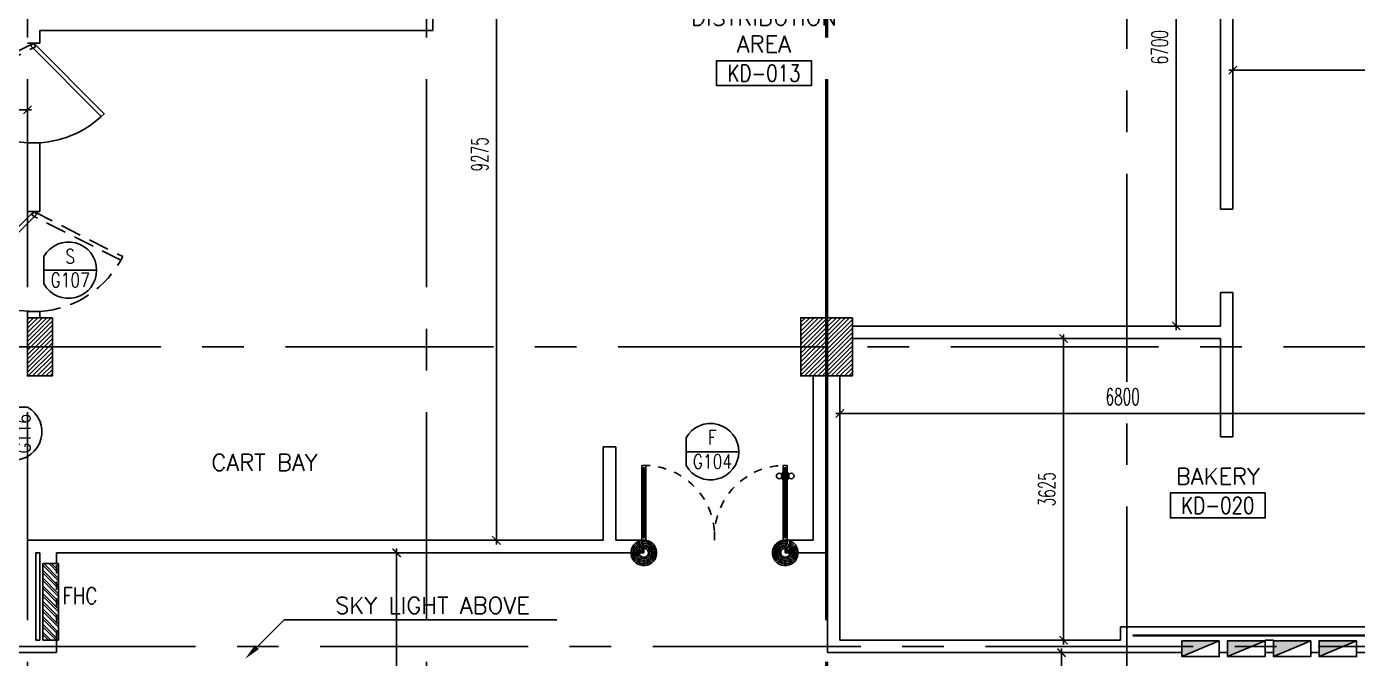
# Model space of a CAD drawing. Extents: x 417866.9 to 417960.2, y 43448 to 43538.2.
# Drawn here: x 417905.91 to 417921.91, y 43507.55 to 43515.14 of the extents above; entities that cross this region are included whole.
import ezdxf
from ezdxf.enums import TextEntityAlignment as Align

# ---------------------------------------------------------------- set-up
doc = ezdxf.new("R2010")
doc.units = 0
doc.header["$MEASUREMENT"] = 0
doc.header["$PDMODE"] = 3
doc.header["$PDSIZE"] = 0.1
doc.linetypes.add('CENTERX2', pattern=[4, 2.5, -0.5, 0.5, -0.5])
doc.linetypes.add('HIDDEN', pattern=[0.375, 0.25, -0.125])
doc.layers.get('0').update_dxf_attribs({"linetype": 'CONTINUOUS'})
doc.layers.get('DEFPOINTS').update_dxf_attribs({"linetype": 'CONTINUOUS'})
for name, color, linetype in [('AXES', 11, 'CENTERX2'), ('COL', 2, 'CONTINUOUS'), ('DIM', 4, 'CONTINUOUS'), ('DOOR', 4, 'CONTINUOUS'), ('DOOR-CR', 2, 'CONTINUOUS'), ('DOOR-NO', 3, 'CONTINUOUS'), ('E-PANELBX', 3, 'CONTINUOUS'), ('EJ', 8, 'CONTINUOUS'), ('FHC', 2, 'CONTINUOUS'), ('HAT', 8, 'CONTINUOUS'), ('RM-BOX', 2, 'CONTINUOUS'), ('RM-IND', 5, 'CONTINUOUS'), ('RM-NAME', 2, 'CONTINUOUS'), ('RM-NO', 2, 'CONTINUOUS'), ('WALL', 2, 'CONTINUOUS')]:
    doc.layers.add(name, color=color, linetype=linetype)
doc.layers.get('EJ').off()
doc.styles.add('ROMANS', font='ROMANS.shx', dxfattribs={"width": 0.6})
doc.dimstyles.new('STANDARD in', dxfattribs={"dimtxt": 0.2, "dimasz": 0.1, "dimexe": 0.07, "dimexo": 0.05, "dimgap": 0.1, "dimtad": 1, "dimdec": 0, "dimlfac": 1000, "dimzin": 0, "dimdsep": 46, "dimtxsty": 'ROMANS', "dimblk": 'ARCHTICK', "dimcen": 0.05, "dimdle": 0.05, "dimclrd": 4, "dimclre": 4, "dimclrt": 2, "dimadec": 0, "dimazin": 0, "dimtfac": 1, "dimtdec": 0, "dimtmove": 2, "dimatfit": 3, "dimfxl": 0, "dimtolj": 1, "dimtzin": 0, "dimarcsym": 0})

# ---------------------------------------------------------------- blocks, each defined once
blk = doc.blocks.new('A$C272A55A0')
at = {"layer": 'DOOR', "color": 0, "linetype": 'ByBlock'}
for p, q in [((0, 900), (0, 1050)), ((50, 1050), (0, 1050)), ((50, 950), (50, 1050)), ((1750, 950), (1750, 1050)), ((1750, 1050), (1800, 1050)), ((1800, 1050), (1800, 900)), ((0, 900), (25, 900)), ((25, 950), (50, 950)), ((25, 900), (25, 950)), ((75, 900), (25, 900)), ((25, 850), (25, 900)), ((42, 850), (25, 850)), ((58, 870), (42, 870)), ((42, 870), (42, 850)), ((58, 850), (58, 870)), ((75, 850), (58, 850)), ((75, 900), (75, 850)), ((1725, 900), (1775, 900)), ((1725, 900), (1725, 850)), ((1725, 850), (1742, 850)), ((1742, 870), (1758, 870)), ((1742, 850), (1742, 870)), ((1775, 950), (1750, 950)), ((1758, 870), (1758, 850)), ((1758, 850), (1775, 850)), ((1775, 900), (1775, 950)), ((1800, 900), (1775, 900)), ((1775, 850), (1775, 900)), ((1718, 160), (1709, 160)), ((1709, 95), (1709, 160)), ((1725, 173), (1718, 173)), ((1718, 173), (1718, 83)), ((1718, 95), (1718, 160)), ((1775, 173), (1782, 173)), ((1782, 173), (1782, 83)), ((1782, 160), (1791, 160)), ((1782, 95), (1782, 160)), ((1791, 95), (1791, 160)), ((25, 50), (42, 50)), ((25, 50), (25, 0)), ((25, 0), (75, 0)), ((75, 0), (25, 0)), ((42, 50), (42, 30)), ((42, 30), (58, 30)), ((58, 50), (75, 50)), ((58, 50), (58, 30)), ((75, 50), (75, 0)), ((1718, 95), (1709, 95)), ((1725, 83), (1718, 83)), ((1742, 50), (1725, 50)), ((1725, 50), (1725, 0)), ((1775, 0), (1725, 0)), ((1725, 0), (1775, 0)), ((1742, 50), (1742, 30)), ((1758, 30), (1742, 30)), ((1775, 50), (1758, 50)), ((1758, 50), (1758, 30)), ((1775, 83), (1782, 83)), ((1775, 50), (1775, 0)), ((1782, 95), (1791, 95))]:
    blk.add_line(p, q, dxfattribs=at)
at = {"layer": 'DOOR', "color": 9, "linetype": 'ByBlock'}
for p, q in [((50, 1050), (0, 1010)), ((50, 1050), (0, 937)), ((50, 1050), (37, 950)), ((1750, 1050), (1800, 1010)), ((1750, 1050), (1800, 937)), ((1750, 1050), (1763, 950))]:
    blk.add_line(p, q, dxfattribs=at)
at = {"layer": 'DOOR', "linetype": 'ByBlock'}
for p, q in [((25, 850), (25, 50)), ((42, 850), (42, 50)), ((58, 850), (58, 50)), ((75, 50), (75, 850)), ((1725, 50), (1725, 850)), ((1742, 850), (1742, 50)), ((1758, 850), (1758, 50)), ((1775, 850), (1775, 50))]:
    blk.add_line(p, q, dxfattribs=at)
at = {"layer": 'DOOR', "color": 0, "linetype": 'ByBlock'}
for centre in [(1676, 128), (1824, 128)]:
    blk.add_circle(centre, 32.4, dxfattribs=at)
at = {"layer": 'DOOR', "color": 9, "linetype": 'ByBlock'}
for centre, radius, start, end in [((50, 1050), 54.4, 203.2074, 270), ((50, 1050), 74.4, 227.7764, 270), ((50, 1050), 94.4, 238.0182, 270), ((50, 1050), 34.4, 180, 270), ((50, 1050), 14.4, 180, 270), ((1750, 1050), 14.4, 270, 0), ((1750, 1050), 34.4, 270, 0), ((1750, 1050), 54.4, 270, 336.7926), ((1750, 1050), 74.4, 270, 312.2236), ((1750, 1050), 94.4, 270, 301.9818), ((50, 1050), 114, 244.0838, 257.3774), ((50, 1050), 134, 248.1598, 259.28), ((50, 1050), 154, 251.1053, 256.2858), ((1750, 1050), 114, 282.6226, 295.9162), ((1750, 1050), 134, 280.72, 291.8402), ((1750, 1050), 154, 283.7142, 288.8947)]:
    blk.add_arc(centre, radius, start, end, dxfattribs=at)
at = {"layer": 'DOOR', "linetype": 'HIDDEN', "ltscale": 0.5}
for centre, start, end in [((50, 851), 268.3174, 3.2965), ((1750, 851), 176.7035, 271.6826)]:
    blk.add_arc(centre, 851, start, end, dxfattribs=at)
at = {"layer": 'WALL', "linetype": 'ByBlock'}
blk.add_line((1800, 900), (1800, 1050), dxfattribs=at)
blk = doc.blocks.new('DD1')
at = {"layer": 'DOOR-CR'}
blk.add_line((-316, 0), (316, 0), dxfattribs=at)
blk.add_lwpolyline([(-316, -166, 3.820224), (-316, 166)], format="xyb", close=True, dxfattribs=at)
at = {"layer": 'DOOR-NO', "color": 255, "style": 'ROMANS'}
for tag, width, p in [('G', 0.8, (-22, 156)), ('0000', 0.7, (-22, -136))]:
    blk.add_attdef(tag, text='', height=196, dxfattribs=dict(at, width=width)).set_placement(p, align=Align.MIDDLE)
blk = doc.blocks.new('RM1')
at = {"layer": 'RM-BOX'}
blk.add_lwpolyline([(570, -200), (-570, -200), (-570, -500), (570, -500)], close=True, dxfattribs=at)
at = {"layer": 'RM-NAME', "style": 'ROMANS'}
for tag, p in [('ROOMNAME1', (0, 324)), ('ROOMNAME2', (0, 0))]:
    blk.add_attdef(tag, text='', height=200, dxfattribs=at).set_placement(p, align=Align.MIDDLE)
at = {"layer": 'RM-NO', "style": 'ROMANS', "width": 0.8}
blk.add_attdef('ROOMNO', text='', height=200, dxfattribs=at).set_placement((0, -350), align=Align.MIDDLE)
blk = doc.blocks.new('C11')
at = {"layer": 'HAT'}
h = blk.add_hatch(dxfattribs=at)
h.set_pattern_fill('ANSI31', color=256, scale=300, style=0)
h.set_pattern_definition([(45, (-383765.23, -62181), (-26.5165043, 26.5165043), [])])
h.paths.add_polyline_path([(-20, 350), (-20, 700), (-320, 700), (-320, 350)])
h.paths.add_polyline_path([(-320, 0), (-20, 0), (-20, 350), (-320, 350)])
h = blk.add_hatch(dxfattribs=at)
h.set_pattern_fill('ANSI31', color=256, scale=300, style=0)
h.set_pattern_definition([(45, (-383445.23, -62181), (-26.5165043, 26.5165043), [])])
h.paths.add_polyline_path([(300, 350), (300, 700), (0, 700), (0, 350)])
h.paths.add_polyline_path([(0, 0), (300, 0), (300, 350), (0, 350)])
at = {"layer": 'COL'}
for points in [[(-20, 700), (-20, 0), (-320, 0), (-320, 700)], [(300, 700), (300, 0), (0, 0), (0, 700)]]:
    blk.add_lwpolyline(points, close=True, dxfattribs=at)
blk = doc.blocks.new('E-PBX')
at = {"layer": 'E-PANELBX'}
h = blk.add_hatch(color=256, dxfattribs=at)
h.paths.add_polyline_path([(34, 190), (-225, 190), (34, 81)])
h.paths.add_polyline_path([(225, 190), (34, 190), (34, 81), (225, 0)])
blk.add_line((225, 0), (-225, 190), dxfattribs=at)
blk.add_lwpolyline([(-225, 190), (225, 190), (225, 0), (-225, 0)], close=True, dxfattribs=at)
blk = doc.blocks.new('_ARCHTICK')
at = {"color": 0, "linetype": 'ByBlock', "const_width": 0.15}
blk.add_lwpolyline([(-0.5, -0.5), (0.5, 0.5)], dxfattribs=at)
blk = doc.blocks.new('*D184')
at = {"layer": 'DEFPOINTS', "color": 0}
for p in [(417919.101, 43518.244), (417919.101, 43511.544), (417919.732, 43511.544)]:
    blk.add_point(p, dxfattribs=at)
at = {"layer": 'DIM', "color": 4, "lineweight": -2}
for p, q in [((417919.732, 43518.294), (417919.732, 43511.494)), ((417919.151, 43518.244), (417919.802, 43518.244)), ((417919.151, 43511.544), (417919.802, 43511.544))]:
    blk.add_line(p, q, dxfattribs=at)
at = {"layer": 'DIM', "color": 4, "lineweight": -2, "xscale": 0.1, "yscale": 0.1, "zscale": 0.1}
for p, rotation in [((417919.732, 43518.244), 90), ((417919.732, 43511.544), 270)]:
    blk.add_blockref('_ARCHTICK', p, dxfattribs=dict(at, rotation=rotation))
at = {"layer": 'DIM', "color": 2, "insert": (417919.532, 43514.894), "char_height": 0.2, "attachment_point": 5, "rotation": 90, "style": 'ROMANS'}
blk.add_mtext('\\A1;6700', dxfattribs=at)
blk = doc.blocks.new('*D303')
at = {"layer": 'DEFPOINTS', "color": 0}
for p in [(417911.916, 43518.244), (417911.556, 43508.969), (417912.399, 43508.969)]:
    blk.add_point(p, dxfattribs=at)
at = {"layer": 'DIM', "color": 4, "lineweight": -2}
for p, q in [((417911.556, 43518.294), (417911.556, 43508.919)), ((417911.866, 43518.244), (417911.486, 43518.244)), ((417912.349, 43508.969), (417911.486, 43508.969))]:
    blk.add_line(p, q, dxfattribs=at)
at = {"layer": 'DIM', "color": 4, "lineweight": -2, "xscale": 0.1, "yscale": 0.1, "zscale": 0.1}
for p, rotation in [((417911.556, 43518.244), 90), ((417911.556, 43508.969), 270)]:
    blk.add_blockref('_ARCHTICK', p, dxfattribs=dict(at, rotation=rotation))
at = {"layer": 'DIM', "color": 2, "insert": (417911.356, 43513.607), "char_height": 0.2, "attachment_point": 5, "rotation": 90, "style": 'ROMANS'}
blk.add_mtext('\\A1;9275', dxfattribs=at)
blk = doc.blocks.new('*D629')
at = {"layer": 'DEFPOINTS', "color": 0}
for p in [(417931.687, 43514.62), (417931.687, 43514.365), (417920.412, 43514.134)]:
    blk.add_point(p, dxfattribs=at)
at = {"layer": 'DIM', "color": 4, "lineweight": -2}
for p, q in [((417920.362, 43514.62), (417931.737, 43514.62)), ((417920.412, 43514.184), (417920.412, 43514.69)), ((417931.687, 43514.415), (417931.687, 43514.69))]:
    blk.add_line(p, q, dxfattribs=at)
at = {"layer": 'DIM', "color": 4, "lineweight": -2, "xscale": 0.1, "yscale": 0.1, "zscale": 0.1, "rotation": 180}
blk.add_blockref('_ARCHTICK', (417920.412, 43514.62), dxfattribs=at)
at = {"layer": 'DIM', "color": 4, "lineweight": -2, "xscale": 0.1, "yscale": 0.1, "zscale": 0.1}
blk.add_blockref('_ARCHTICK', (417931.687, 43514.62), dxfattribs=at)
at = {"layer": 'DIM', "color": 2, "insert": (417926.049, 43514.82), "char_height": 0.2, "attachment_point": 5, "style": 'ROMANS'}
blk.add_mtext('\\A1;11275', dxfattribs=at)
blk = doc.blocks.new('*D344')
at = {"layer": 'DEFPOINTS', "color": 0}
for p in [(417915.687, 43510.748), (417922.487, 43510.748), (417915.687, 43510.494)]:
    blk.add_point(p, dxfattribs=at)
at = {"layer": 'DIM', "color": 4, "lineweight": -2}
for p, q in [((417915.687, 43510.698), (417915.687, 43510.424)), ((417922.487, 43510.698), (417922.487, 43510.424)), ((417922.537, 43510.494), (417915.637, 43510.494))]:
    blk.add_line(p, q, dxfattribs=at)
at = {"layer": 'DIM', "color": 4, "lineweight": -2, "xscale": 0.1, "yscale": 0.1, "zscale": 0.1, "rotation": 180}
blk.add_blockref('_ARCHTICK', (417915.687, 43510.494), dxfattribs=at)
at = {"layer": 'DIM', "color": 4, "lineweight": -2, "xscale": 0.1, "yscale": 0.1, "zscale": 0.1}
blk.add_blockref('_ARCHTICK', (417922.487, 43510.494), dxfattribs=at)
at = {"layer": 'DIM', "color": 2, "insert": (417919.087, 43510.694), "char_height": 0.2, "attachment_point": 5, "style": 'ROMANS'}
blk.add_mtext('\\A1;6800', dxfattribs=at)
blk = doc.blocks.new('*D622')
at = {"layer": 'DEFPOINTS', "color": 0}
for p in [(417918.206, 43511.394), (417918.206, 43507.769), (417918.376, 43507.769)]:
    blk.add_point(p, dxfattribs=at)
at = {"layer": 'DIM', "color": 4, "lineweight": -2}
for p, q in [((417918.376, 43511.444), (417918.376, 43507.719)), ((417918.256, 43511.394), (417918.446, 43511.394)), ((417918.256, 43507.769), (417918.446, 43507.769))]:
    blk.add_line(p, q, dxfattribs=at)
at = {"layer": 'DIM', "color": 4, "lineweight": -2, "xscale": 0.1, "yscale": 0.1, "zscale": 0.1}
for p, rotation in [((417918.376, 43511.394), 90), ((417918.376, 43507.769), 270)]:
    blk.add_blockref('_ARCHTICK', p, dxfattribs=dict(at, rotation=rotation))
at = {"layer": 'DIM', "color": 2, "insert": (417918.176, 43509.582), "char_height": 0.2, "attachment_point": 5, "rotation": 90, "style": 'ROMANS'}
blk.add_mtext('\\A1;3625', dxfattribs=at)
blk = doc.blocks.new('*D348')
at = {"layer": 'DEFPOINTS', "color": 0}
for p in [(417905.917, 43514.142), (417892.697, 43513.645), (417905.917, 43513.436)]:
    blk.add_point(p, dxfattribs=at)
at = {"layer": 'DIM', "color": 4, "lineweight": -2}
for p, q in [((417892.647, 43514.142), (417905.967, 43514.142)), ((417892.697, 43513.695), (417892.697, 43514.212)), ((417905.917, 43513.486), (417905.917, 43514.212))]:
    blk.add_line(p, q, dxfattribs=at)
at = {"layer": 'DIM', "color": 4, "lineweight": -2, "xscale": 0.1, "yscale": 0.1, "zscale": 0.1, "rotation": 180}
blk.add_blockref('_ARCHTICK', (417892.697, 43514.142), dxfattribs=at)
at = {"layer": 'DIM', "color": 4, "lineweight": -2, "xscale": 0.1, "yscale": 0.1, "zscale": 0.1}
blk.add_blockref('_ARCHTICK', (417905.917, 43514.142), dxfattribs=at)
at = {"layer": 'DIM', "color": 2, "insert": (417899.307, 43514.342), "char_height": 0.2, "attachment_point": 5, "style": 'ROMANS'}
blk.add_mtext('\\A1;13220', dxfattribs=at)
blk = doc.blocks.new('*D617')
at = {"layer": 'DEFPOINTS', "color": 0}
for p in [(417910.106, 43508.819), (417910.23, 43504.344), (417910.356, 43504.344)]:
    blk.add_point(p, dxfattribs=at)
at = {"layer": 'DIM', "color": 4, "lineweight": -2}
for p, q in [((417910.356, 43508.869), (417910.356, 43504.294)), ((417910.156, 43508.819), (417910.426, 43508.819)), ((417910.28, 43504.344), (417910.426, 43504.344))]:
    blk.add_line(p, q, dxfattribs=at)
at = {"layer": 'DIM', "color": 4, "lineweight": -2, "xscale": 0.1, "yscale": 0.1, "zscale": 0.1}
for p, rotation in [((417910.356, 43508.819), 90), ((417910.356, 43504.344), 270)]:
    blk.add_blockref('_ARCHTICK', p, dxfattribs=dict(at, rotation=rotation))
at = {"layer": 'DIM', "color": 2, "insert": (417910.156, 43506.582), "char_height": 0.2, "attachment_point": 5, "rotation": 90, "style": 'ROMANS'}
blk.add_mtext('\\A1;4475', dxfattribs=at)
blk = doc.blocks.new('*D621')
at = {"layer": 'DEFPOINTS', "color": 0}
for p in [(417917.867, 43507.619), (417918.351, 43507.619), (417917.867, 43505.369)]:
    blk.add_point(p, dxfattribs=at)
at = {"layer": 'DIM', "color": 4, "lineweight": -2}
for p, q in [((417917.917, 43507.619), (417918.421, 43507.619)), ((417918.351, 43505.319), (417918.351, 43507.669)), ((417917.917, 43505.369), (417918.421, 43505.369))]:
    blk.add_line(p, q, dxfattribs=at)
at = {"layer": 'DIM', "color": 4, "lineweight": -2, "xscale": 0.1, "yscale": 0.1, "zscale": 0.1}
for p, rotation in [((417918.351, 43507.619), 90), ((417918.351, 43505.369), 270)]:
    blk.add_blockref('_ARCHTICK', p, dxfattribs=dict(at, rotation=rotation))
at = {"layer": 'DIM', "color": 2, "insert": (417918.151, 43506.494), "char_height": 0.2, "attachment_point": 5, "rotation": 90, "style": 'ROMANS'}
blk.add_mtext('\\A1;2250', dxfattribs=at)

msp = doc.modelspace()

# ---------------------------------------------------------------- hatches: boundary and pattern name
at = {"layer": 'FHC', "linetype": 'ByBlock', "ltscale": 0.3}
h = msp.add_hatch(dxfattribs=at)
h.set_pattern_fill('ANSI32', color=11, scale=175, angle=90, style=0)
h.set_pattern_definition([(135, (417937.34262, 43275.572956), (-0.046403882, -0.046403882), []), (135, (417937.34262, 43275.60389), (-0.046403882, -0.046403882), [])])
h.paths.add_polyline_path([(417906.2916, 43508.6891), (417906.1016, 43508.6891), (417906.1016, 43507.7691), (417906.2916, 43507.7691)])
h.paths.add_polyline_path([(417906.7127, 43507.5565), (417906.2919, 43507.5565), (417906.2919, 43507.819), (417906.7127, 43507.819)], flags=9)
at = {"layer": 'HAT'}
h = msp.add_hatch(dxfattribs=at)
h.set_pattern_fill('ANSI31', color=256, scale=0.3, style=0)
h.set_pattern_definition([(45, (417522.471385, 43448.763322), (-0.0265165043, 0.0265165043), [])])
h.paths.add_polyline_path([(417906.2166, 43511.2943), (417906.2166, 43511.6443), (417905.9166, 43511.6443), (417905.9166, 43511.2943)])
h.paths.add_polyline_path([(417905.9166, 43510.9443), (417906.2166, 43510.9443), (417906.2166, 43511.2943), (417905.9166, 43511.2943)])

# ---------------------------------------------------------------- linework, layer by layer
at = {"layer": 'AXES'}
for p, q in [((417910.7166, 43460.01), (417910.7166, 43537.5491)), ((417905.9166, 43460.01), (417905.9166, 43537.1991)), ((417915.5166, 43460.01), (417915.5166, 43537.1991)), ((417915.5366, 43460.01), (417915.5366, 43537.1991)), ((417919.1366, 43466.8743), (417919.1366, 43525.6943)), ((417959.5194, 43511.2943), (417889.6966, 43511.2943)), ((417947.9366, 43507.6943), (417889.6966, 43507.6943))]:
    msp.add_line(p, q, dxfattribs=at)
at = {"layer": 'COL'}
msp.add_lwpolyline([(417906.2166, 43511.6443), (417906.2166, 43510.9443), (417905.9166, 43510.9443), (417905.9166, 43511.6443)], close=True, dxfattribs=at)
at = {"layer": 'DOOR', "color": 11, "linetype": 'HIDDEN'}
for points in [[(417904.9205, 43514.4033), (417904.943, 43514.3587), (417906.0142, 43514.8997), (417905.9916, 43514.9443), (417904.9205, 43514.4033, 0.2646419), (417905.9166, 43513.7443, 0.4142117)], [(417907.0627, 43512.3783), (417907.0402, 43512.3337), (417905.9691, 43512.8747), (417905.9916, 43512.9193), (417907.0627, 43512.3783, -0.2646419), (417906.0666, 43511.7193, -0.4142117)]]:
    msp.add_lwpolyline(points, format="xyb", dxfattribs=at)
at = {"layer": 'DOOR'}
for points in [[(417906.8401, 43514.0958), (417906.8048, 43514.0604), (417905.9563, 43514.909), (417905.9916, 43514.9443), (417906.8401, 43514.0958, -0.1989107), (417905.9916, 43513.7443, -0.4142117)], [(417905.1431, 43512.0708), (417905.1784, 43512.0354), (417906.027, 43512.884), (417905.9916, 43512.9193), (417905.1431, 43512.0708, 0.1989107), (417905.9916, 43511.7193, 0.4142117)]]:
    msp.add_lwpolyline(points, format="xyb", dxfattribs=at)
at = {"layer": 'E-PANELBX'}
msp.add_line((417920.8991, 43507.7693), (417920.7991, 43507.7693), dxfattribs=at)
at = {"layer": 'FHC', "linetype": 'ByBlock', "ltscale": 0.3}
for p, q in [((417906.1016, 43507.7691), (417906.1016, 43508.6891)), ((417906.1016, 43508.6891), (417906.2916, 43508.6891)), ((417906.2916, 43508.6891), (417906.2916, 43507.7691)), ((417906.2916, 43507.7691), (417906.1016, 43507.7691))]:
    msp.add_line(p, q, dxfattribs=at)
at = {"layer": 'FHC', "color": 250, "linetype": 'HIDDEN', "ltscale": 0.25}
msp.add_line((417906.2666, 43507.7721), (417906.2666, 43508.6874), dxfattribs=at)
at = {"layer": 'RM-IND'}
for p, q in [((417908.6757, 43507.6854), (417909.0041, 43508.0122)), ((417909.0041, 43508.0122), (417909.5171, 43508.0122)), ((417909.5171, 43508.0122), (417912.2837, 43508.0122))]:
    msp.add_line(p, q, dxfattribs=at)
msp.add_solid([(417908.6992, 43507.6618), (417908.6522, 43507.709), (417908.5339, 43507.5443)], dxfattribs=at)
at = {"layer": 'WALL'}
for p, q in [((417910.7916, 43518.2443), (417910.7916, 43515.0943)), ((417920.2616, 43516.7443), (417920.2616, 43512.9476)), ((417920.4116, 43516.7443), (417920.4116, 43512.9476)), ((417910.7916, 43515.0943), (417906.0666, 43515.0943)), ((417906.0666, 43515.0943), (417906.0666, 43514.9443)), ((417906.0666, 43514.9443), (417905.9166, 43514.9443)), ((417905.9166, 43512.9193), (417905.9166, 43513.7443)), ((417906.0666, 43513.7443), (417905.9166, 43513.7443)), ((417906.0666, 43512.9193), (417906.0666, 43513.7443)), ((417905.9166, 43512.9193), (417906.0666, 43512.9193)), ((417920.4116, 43512.9476), (417920.2616, 43512.9476)), ((417915.5166, 43511.5443), (417915.5166, 43512.1443)), ((417915.5366, 43511.5443), (417915.5366, 43512.1443)), ((417920.4116, 43511.9476), (417920.2616, 43511.9476)), ((417920.2616, 43511.9476), (417920.2616, 43511.5443)), ((417920.4116, 43511.9476), (417920.4116, 43510.2126)), ((417905.9166, 43511.7193), (417906.0666, 43511.7193)), ((417905.9166, 43511.6443), (417905.9166, 43511.7193)), ((417906.0666, 43511.7193), (417906.0666, 43511.6443)), ((417920.2616, 43511.5443), (417915.8366, 43511.5443)), ((417920.2616, 43511.3943), (417915.8366, 43511.3943)), ((417920.2616, 43511.3943), (417920.2616, 43510.2126)), ((417915.3666, 43508.9693), (417915.3666, 43510.9443)), ((417915.5166, 43508.8193), (417915.5166, 43511.0443)), ((417915.5366, 43507.6193), (417915.5366, 43511.0443)), ((417915.6866, 43507.7693), (417915.6866, 43510.9443)), ((417920.4116, 43510.2126), (417920.2616, 43510.2126)), ((417912.8416, 43510.0943), (417912.8416, 43508.9693)), ((417912.8416, 43510.0943), (417912.9916, 43510.0943)), ((417912.9916, 43510.0943), (417912.9916, 43508.9693)), ((417915.3666, 43508.9693), (417915.3666, 43509.6887)), ((417905.9166, 43508.9693), (417912.8416, 43508.9693)), ((417912.9916, 43508.9693), (417913.2791, 43508.9693)), ((417913.2791, 43508.9693), (417913.2791, 43508.8193)), ((417915.0791, 43508.9693), (417915.3666, 43508.9693)), ((417915.0791, 43508.9693), (417915.0791, 43508.8193)), ((417906.0166, 43508.8193), (417906.0666, 43508.8193)), ((417906.0166, 43507.7693), (417906.0166, 43508.8193)), ((417906.0666, 43507.7693), (417906.0666, 43508.8193)), ((417906.2666, 43508.8193), (417913.2791, 43508.8193)), ((417906.2666, 43508.6891), (417906.2666, 43508.8193)), ((417915.0791, 43508.8193), (417915.5166, 43508.8193)), ((417919.0616, 43507.9293), (417922.4866, 43507.9293)), ((417919.0616, 43507.7693), (417919.0616, 43507.9293)), ((417906.0166, 43507.7693), (417906.0666, 43507.7693)), ((417906.2666, 43507.6193), (417906.2666, 43507.7691)), ((417915.6866, 43507.7693), (417919.0616, 43507.7693)), ((417919.2116, 43507.8293), (417922.4866, 43507.8293)), ((417919.2116, 43507.8193), (417919.2116, 43507.8293)), ((417919.2116, 43507.8193), (417922.4866, 43507.8193)), ((417906.2666, 43507.6193), (417901.1216, 43507.6193)), ((417915.5366, 43507.6193), (417919.7991, 43507.6193)), ((417920.2491, 43507.6193), (417920.3491, 43507.6193)), ((417920.7991, 43507.6193), (417920.8991, 43507.6193)), ((417921.3491, 43507.6193), (417921.4491, 43507.6193)), ((417921.8991, 43507.6193), (417929.8616, 43507.6193))]:
    msp.add_line(p, q, dxfattribs=at)

# ---------------------------------------------------------------- block references
at = {"layer": 'DOOR', "color": 0, "xscale": -0.001000000047497451, "yscale": 0.0009999999892897904, "zscale": 0.001, "rotation": 180}
msp.add_blockref('A$C272A55A0', (417913.2791, 43509.8697), dxfattribs=at)
at = {"layer": 'DOOR-NO'}
ref = msp.add_blockref('DD1', (417906.4305, 43512.2151), dxfattribs=dict(at, xscale=0.001000000047497451, yscale=0.0009999999892897904, zscale=0.001))
ref.add_attrib('G', 'S', dxfattribs={"height": 0.17, "style": 'ROMANS', "width": 0.8}).set_placement((417906.4305, 43512.3813), align=Align.MIDDLE)
ref.add_attrib('000', 'G107', dxfattribs={"height": 0.17, "style": 'ROMANS', "width": 0.8}).set_placement((417906.4305, 43512.0973), align=Align.MIDDLE)
ref = msp.add_blockref('DD1', (417905.7517, 43510.2514), dxfattribs=dict(at, xscale=-0.0009999999892897904, yscale=0.0009999999892897904, zscale=0.001, rotation=90))
ref.add_attrib('G', 'F1', dxfattribs={"height": 0.17, "rotation": 90, "style": 'ROMANS', "width": 0.8}).set_placement((417905.6338, 43510.2514), align=Align.MIDDLE)
ref.add_attrib('000', 'G116', dxfattribs={"height": 0.17, "rotation": 90, "style": 'ROMANS', "width": 0.8}).set_placement((417905.8696, 43510.2514), align=Align.MIDDLE)
ref = msp.add_blockref('DD1', (417914.1531, 43510.0337), dxfattribs=dict(at, xscale=0.001000000047497451, yscale=0.0009999999892897904, zscale=0.001))
ref.add_attrib('G', 'F', dxfattribs={"height": 0.17, "style": 'ROMANS', "width": 0.8}).set_placement((417914.1531, 43510.2062), align=Align.MIDDLE)
ref.add_attrib('000', 'G104', dxfattribs={"height": 0.17, "style": 'ROMANS', "width": 0.8}).set_placement((417914.1531, 43509.9158), align=Align.MIDDLE)
at = {"layer": 'E-PANELBX', "xscale": -0.001000000047497451, "yscale": 0.0009999999892897904, "zscale": 0.001}
for p in [(417920.0241, 43507.5713), (417920.5741, 43507.5713), (417921.1241, 43507.5713), (417921.6741, 43507.5713)]:
    msp.add_blockref('E-PBX', p, dxfattribs=at)
at = {"layer": 'EJ', "color": 2, "linetype": 'ByBlock', "xscale": 0.001000000047497451, "yscale": 0.0009999999892897904, "zscale": 0.001}
msp.add_blockref('C11', (417915.5366, 43510.9443), dxfattribs=at)
at = {"layer": 'HAT', "xscale": 0.001000000047497451, "yscale": 0.0009999999892897904, "zscale": 0.001}
for p, values in [((417914.7735, 43514.9326), {'ROOMNO': 'KD-013', 'ROOMNAME2': 'AREA', 'ROOMNAME1': 'DISTRIBUTION'}), ((417920.2319, 43509.7378), {'ROOMNO': 'KD-020', 'ROOMNAME2': 'BAKERY'})]:
    msp.add_blockref('RM1', p, dxfattribs=at).add_auto_attribs(values)

# ---------------------------------------------------------------- texts
at = {"layer": 'FHC', "style": 'ROMANS', "width": 0.8}
msp.add_text('FHC', height=0.2, dxfattribs=at).set_placement((417906.3392, 43508.2028))
at = {"layer": 'RM-NAME', "style": 'ROMANS'}
msp.add_text(' CART BAY', height=0.2, dxfattribs=at).set_placement((417908.6995, 43509.9046), align=Align.MIDDLE)
msp.add_text('SKY LIGHT ABOVE', height=0.2, dxfattribs=at).set_placement((417909.6171, 43508.1872), align=Align.MIDDLE_LEFT)

# ---------------------------------------------------------------- dimensions: what is measured, and where the dimension line sits
at = {"layer": 'DIM'}
for base, p1, p2, picture, middle in [((417911.5562, 43508.9693), (417911.9158, 43518.2443), (417912.3992, 43508.9693), '*D303', (417911.3562, 43513.6068)), ((417919.7324, 43511.5443), (417919.1013, 43518.2443), (417919.1013, 43511.5443), '*D184', (417919.5324, 43514.8943)), ((417918.3761, 43507.7693), (417918.2057, 43511.3943), (417918.2057, 43507.7693), '*D622', (417918.1761, 43509.5818)), ((417910.3558, 43504.3443), (417910.1059, 43508.8193), (417910.23, 43504.3443), '*D617', (417910.1558, 43506.5818)), ((417918.3508, 43507.6193), (417917.8666, 43505.3693), (417917.8666, 43507.6193), '*D621', (417918.1508, 43506.4943))]:
    dim = msp.add_linear_dim(base=base, p1=p1, p2=p2, angle=90, dimstyle='STANDARD in', dxfattribs=at)
    dim.commit()
    dim.dimension.update_dxf_attribs({"geometry": picture, "text_midpoint": middle})
for base, p1, p2, picture, middle in [((417931.6866, 43514.6199), (417920.4116, 43514.1339), (417931.6866, 43514.3655), '*D629', (417926.0491, 43514.8199)), ((417905.9166, 43514.1422), (417892.6966, 43513.6447), (417905.9166, 43513.4357), '*D348', (417899.3066, 43514.3422)), ((417915.6866, 43510.4943), (417922.4866, 43510.7481), (417915.6866, 43510.7481), '*D344', (417919.0866, 43510.6943))]:
    dim = msp.add_linear_dim(base=base, p1=p1, p2=p2, dimstyle='STANDARD in', dxfattribs=at)
    dim.commit()
    dim.dimension.update_dxf_attribs({"geometry": picture, "text_midpoint": middle})

doc.saveas('drawing.dxf')
